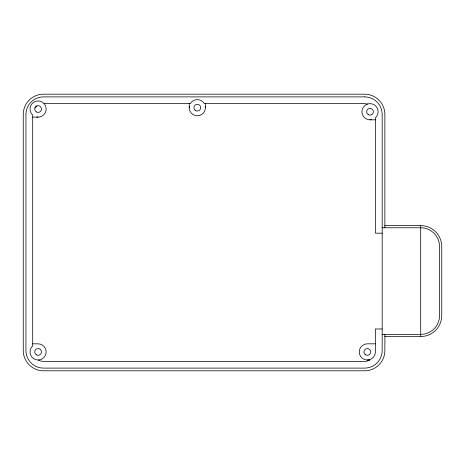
<?xml version="1.0" encoding="UTF-8"?>
<svg xmlns="http://www.w3.org/2000/svg" width="465" height="465" viewBox="0 0 465 465"><rect width="100%" height="100%" fill="white"/><g stroke="black" fill="none" stroke-linecap="round" stroke-linejoin="round"><path stroke-width="0.7" d="M34.933 107.851L36.909 105.875M382.276 233.174L375.429 233.174L375.429 117.767A8.097 8.097 0 0 0 367.53 104.032L367.263 104.125A8.097 8.097 0 0 0 362.212 113.832A8.097 8.097 0 0 0 371.436 119.708M32.695 343.821L38.095 343.821A8.097 8.097 0 0 1 45.872 354.156A8.097 8.097 0 0 1 33.788 358.771A8.097 8.097 0 0 1 32.695 345.884L32.695 115.07A8.097 8.097 0 0 1 32.37 103.311A8.097 8.097 0 0 1 44.129 103.637L190.301 103.637A8.097 8.097 0 0 1 204.327 103.637L364.63 103.637L367.53 104.032M32.695 117.134L38.095 117.134M370.03 119.831L375.429 119.831M384.875 225.618L420.703 225.618A21.047 21.047 0 0 1 441.75 246.671L441.75 315.485A21.047 21.047 0 0 1 420.703 336.532L384.875 336.532M382.172 227.774L420.703 227.774A18.891 18.891 0 0 1 439.594 246.671L439.594 315.485A18.891 18.891 0 0 1 420.703 334.376L382.172 334.376M382.276 328.976L375.429 328.976L375.429 351.918A8.097 8.097 0 0 1 367.333 360.015A8.097 8.097 0 0 1 359.236 351.918A8.097 8.097 0 0 1 367.333 343.821L375.429 343.821M367.333 360.015L369.855 360.015A10.794 10.794 0 0 1 364.63 361.363L43.489 361.363A10.794 10.794 0 0 1 38.264 360.009M44.129 103.637L44.297 103.835A8.097 8.097 0 0 1 36.689 117.011M420.703 225.618L420.703 336.532M384.875 227.774L384.875 114.431A20.239 20.239 0 0 0 364.63 94.192L43.489 94.192A20.239 20.239 0 0 0 23.25 114.431L23.25 350.569A20.239 20.239 0 0 0 43.489 370.808L364.63 370.808A20.239 20.239 0 0 0 384.875 350.569L384.875 334.376M205.408 103.637L205.408 107.688M189.22 103.637L189.22 107.688M205.286 106.282A8.097 8.097 0 0 1 197.317 115.785A8.097 8.097 0 0 1 189.342 106.282M364.63 96.894L43.489 96.894A17.542 17.542 0 0 0 25.947 114.431L25.947 350.569A17.542 17.542 0 0 0 43.489 368.106L364.63 368.106A17.542 17.542 0 0 0 382.172 350.569L382.172 114.431A17.542 17.542 0 0 0 364.63 96.894M368.344 114.657A3.371 3.371 0 0 0 373.401 111.734A3.371 3.371 0 0 0 368.344 108.816A3.371 3.371 0 0 0 368.344 114.657M36.404 354.836A3.371 3.371 0 0 0 41.466 351.918A3.371 3.371 0 0 0 36.404 348.994A3.371 3.371 0 0 0 36.404 354.836M365.647 354.836A3.371 3.371 0 0 0 370.704 351.918A3.371 3.371 0 0 0 365.647 348.994A3.371 3.371 0 0 0 365.647 354.836M36.404 111.955A3.371 3.371 0 0 0 41.466 109.037A3.371 3.371 0 0 0 36.404 106.113A3.371 3.371 0 0 0 36.404 111.955M195.149 110.269A3.371 3.371 0 0 0 200.636 108.269A3.371 3.371 0 0 0 196.16 104.515A3.371 3.371 0 0 0 195.149 110.269"/></g></svg>
